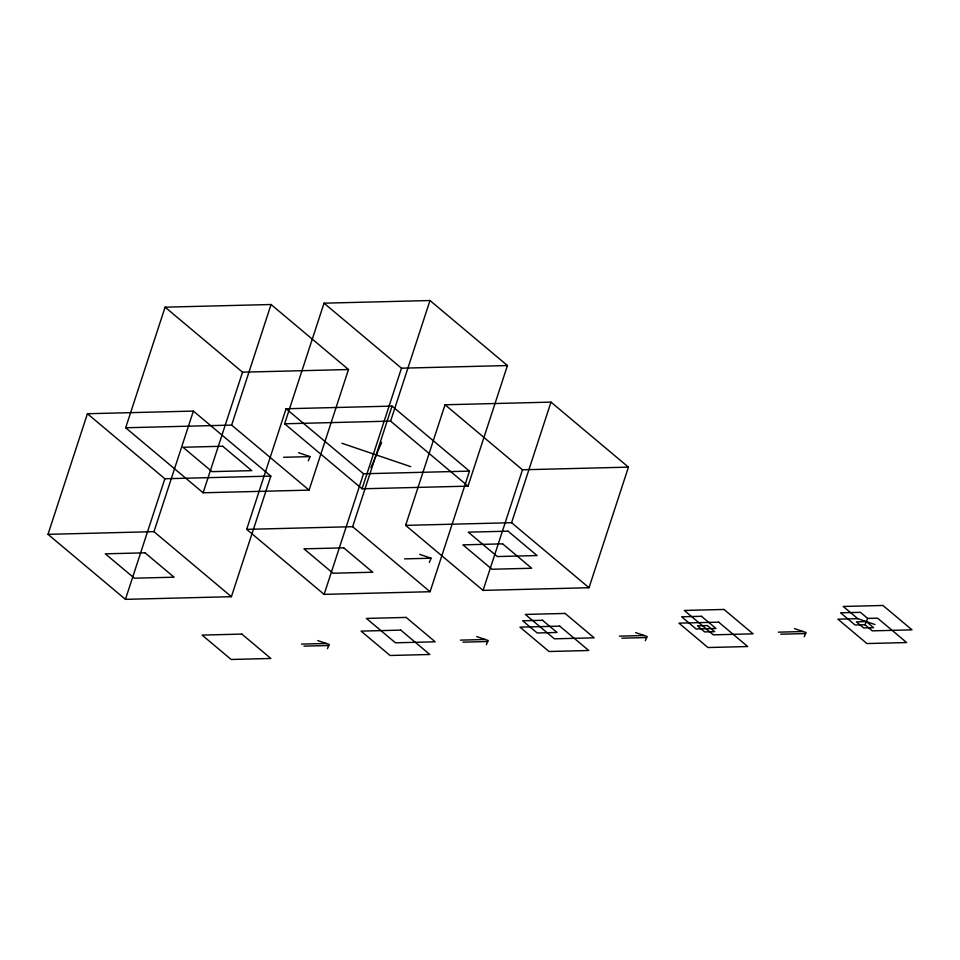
<?xml version="1.0" encoding="UTF-8"?>
<svg xmlns="http://www.w3.org/2000/svg" width="960" height="960" viewBox="0 0 960 960"><rect width="100%" height="100%" fill="white"/><g stroke="black" fill="none" stroke-linecap="round" stroke-linejoin="round"><path stroke-width="1.44" d="M48 534.336L87.42 413.736L193.38 411.084L270.816 476.1L231.396 596.7L125.436 599.352L48 534.336L153.96 531.672L231.396 596.7M125.676 427.764L165.096 307.164L271.056 304.512L348.492 369.528L309.084 490.128L203.124 492.78L125.676 427.764L231.648 425.1L309.084 490.128M125.436 599.352L164.856 478.752L87.42 413.736M153.96 531.672L193.38 411.084M203.124 492.78L242.532 372.18L165.096 307.164M231.648 425.1L271.056 304.512M246.672 529.356L286.092 408.756L392.052 406.104L469.488 471.12L430.08 591.72L324.12 594.372L246.672 529.356L352.644 526.692L430.08 591.72M284.628 423.78L324.036 303.18L429.996 300.528L507.444 365.544L468.024 486.144L362.064 488.796L284.628 423.78L390.588 421.116L468.024 486.144M324.12 594.372L363.528 473.772L286.092 408.756M362.064 488.796L401.472 368.196L324.036 303.18M352.644 526.692L392.052 406.104M390.588 421.116L429.996 300.528M405.624 525.372L445.032 404.772L550.992 402.12L628.44 467.136L589.02 587.736L483.06 590.388L405.624 525.372L511.584 522.708L589.02 587.736M483.06 590.388L522.48 469.788L445.032 404.772M511.584 522.708L550.992 402.12M308.316 460.848L310.092 456.624L298.632 452.724M370.98 467.652L381.672 442.272M327.432 648.696L329.208 644.46L317.748 640.56M429.312 562.44L431.088 558.216L419.628 554.316M486.372 644.712L488.16 640.476L476.688 636.588M645.312 640.728L647.1 636.492L635.64 632.604M804.252 636.744L806.04 632.52L794.58 628.62M867.684 618.42L860.424 612.324L840.552 612.816L855.072 625.008L865.008 624.756L867.684 618.42L877.608 618.168L906.648 642.552L866.916 643.548L837.876 619.164L857.748 618.66L874.944 624.516M242.532 372.18L348.492 369.528M401.472 368.196L507.444 365.544M283.608 457.284L310.092 456.624M164.856 478.752L270.816 476.1M363.528 473.772L469.488 471.12M522.48 469.788L628.44 467.136M404.604 558.876L431.088 558.216M301.512 644.112L326.352 643.488M460.452 640.128L485.292 639.504M619.392 636.144L644.232 635.52M778.344 632.16L803.172 631.536M303.936 646.14L328.764 645.516M462.876 642.156L487.704 641.532M621.816 638.172L646.656 637.56M780.756 634.188L805.596 633.576M341.94 443.268L410.712 466.656M857.748 618.66L843.228 606.468L882.96 605.472L912 629.856L872.268 630.852L865.008 624.756M222.732 446.256L182.988 447.252L212.028 471.636L251.772 470.64L222.732 446.256M508.02 531.168L468.276 532.164L497.316 556.548L537.06 555.552L508.02 531.168M145.044 552.828L105.312 553.824L134.352 578.196L174.084 577.2L145.044 552.828M343.728 547.848L303.984 548.844L333.024 573.228L372.768 572.232L343.728 547.848M502.668 543.864L462.936 544.86L491.976 569.244L531.708 568.248L502.668 543.864M406.14 617.424L366.396 618.42L395.436 642.804L435.18 641.808L406.14 617.424M565.08 613.44L525.336 614.436L554.376 638.82L594.12 637.824L565.08 613.44M724.02 609.456L684.288 610.452L713.328 634.836L753.06 633.84L724.02 609.456M542.532 620.28L522.672 620.784L537.192 632.976L557.052 632.472L542.532 620.28M701.472 616.296L681.612 616.8L696.132 628.992L715.992 628.488L701.472 616.296M241.848 634.092L202.104 635.088L231.144 659.472L270.888 658.476L241.848 634.092M400.788 630.12L361.056 631.116L390.096 655.488L429.828 654.492L400.788 630.12M559.728 626.136L519.996 627.132L549.036 651.504L588.768 650.508L559.728 626.136M718.668 622.152L678.936 623.148L707.976 647.532L747.708 646.536L718.668 622.152M707.4 625.572L697.464 625.824L704.724 631.92L714.66 631.668L707.4 625.572M866.34 621.588L856.404 621.84L863.664 627.936L873.6 627.684L866.34 621.588"/></g></svg>
